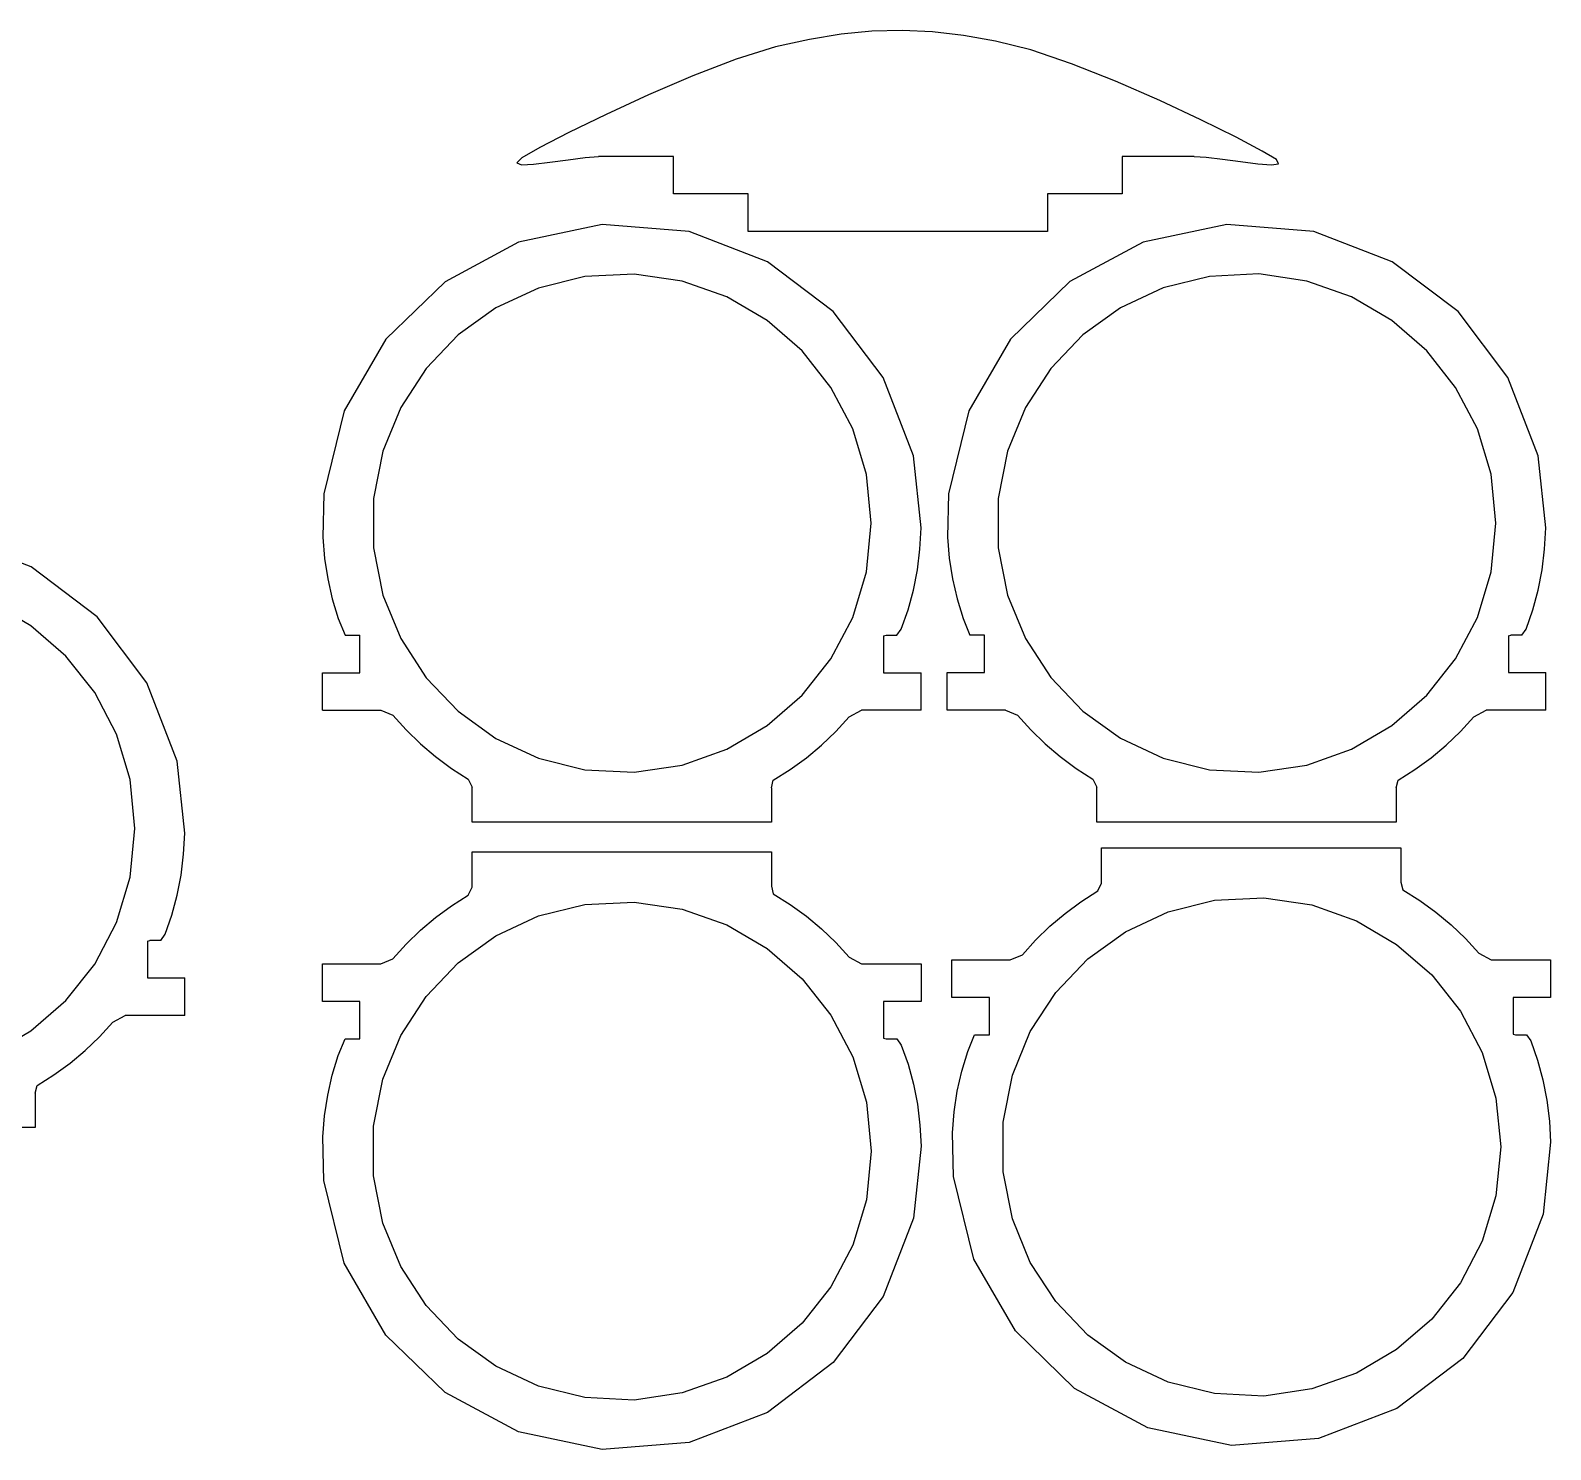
# Model space of a CAD drawing. Extents: x -453 to 453, y -307 to 307.
# Drawn here: x 148.6 to 453.3, y 17.1 to 301.7 of the extents above; entities that cross this region are included whole.
import ezdxf

# ---------------------------------------------------------------- set-up
doc = ezdxf.new("R2010")
doc.units = 0
doc.header["$MEASUREMENT"] = 0
doc.layers.get('0').update_dxf_attribs({"linetype": 'CONTINUOUS'})

msp = doc.modelspace()

# ---------------------------------------------------------------- linework, layer by layer
for p, q in [((304.73, 299.87), (297.94, 298.36)), ((311.11, 300.91), (304.73, 299.87)), ((317.27, 301.51), (311.11, 300.91)), ((323.32, 301.67), (317.27, 301.51)), ((329.39, 301.38), (323.32, 301.67)), ((335.6, 300.66), (329.39, 301.38)), ((342.07, 299.49), (335.6, 300.66)), ((349.1, 297.75), (342.07, 299.49)), ((290.06, 295.87), (281.36, 292.54)), ((297.94, 298.36), (290.06, 295.87)), ((357.28, 294.99), (349.1, 297.75)), ((366.1, 291.48), (357.28, 294.99)), ((281.36, 292.54), (272.45, 288.73)), ((374.96, 287.61), (366.1, 291.48)), ((272.45, 288.73), (263.96, 284.82)), ((383.22, 283.73), (374.96, 287.61)), ((263.96, 284.82), (256.49, 281.17)), ((390.28, 280.23), (383.22, 283.73)), ((256.49, 281.17), (250.67, 278.16)), ((250.67, 278.16), (247.11, 276.14)), ((395.52, 277.46), (390.28, 280.23)), ((398.35, 275.76), (395.52, 277.46)), ((247.11, 276.14), (246.05, 275.09)), ((246.05, 275.09), (247, 274.7)), ((247, 274.7), (249.4, 274.81)), ((249.4, 274.81), (252.7, 275.21)), ((252.7, 275.21), (256.35, 275.72)), ((256.35, 275.72), (259.79, 276.17)), ((259.79, 276.17), (262.46, 276.36)), ((277.46, 276.36), (262.46, 276.36)), ((277.46, 268.86), (277.46, 276.36)), ((367.46, 276.36), (367.46, 268.86)), ((381.86, 276.36), (367.46, 276.36)), ((381.86, 276.36), (384.26, 276.26)), ((384.26, 276.26), (387.53, 275.87)), ((387.53, 275.87), (391.18, 275.35)), ((391.18, 275.35), (394.64, 274.9)), ((394.64, 274.9), (397.35, 274.69)), ((397.35, 274.69), (398.78, 274.92)), ((398.78, 274.92), (398.35, 275.76)), ((292.46, 268.86), (277.46, 268.86)), ((292.46, 261.36), (292.46, 268.86)), ((352.46, 268.86), (352.46, 261.36)), ((367.46, 268.86), (352.46, 268.86)), ((263.18, 262.74), (246.39, 259.19)), ((280.6, 261.35), (263.18, 262.74)), ((388.41, 262.75), (371.62, 259.19)), ((405.84, 261.35), (388.41, 262.75)), ((246.39, 259.19), (231.7, 251.28)), ((296.32, 255.29), (280.6, 261.35)), ((352.46, 261.36), (292.46, 261.36)), ((371.62, 259.19), (356.93, 251.29)), ((421.55, 255.29), (405.84, 261.35)), ((309.53, 245.29), (296.32, 255.29)), ((434.77, 245.29), (421.55, 255.29)), ((231.7, 251.28), (219.82, 239.76)), ((250.43, 250.01), (241.89, 246.04)), ((259.74, 252.33), (250.43, 250.01)), ((269.61, 252.81), (259.74, 252.33)), ((279.24, 251.39), (269.61, 252.81)), ((288.19, 248.22), (279.24, 251.39)), ((356.93, 251.29), (345.05, 239.77)), ((375.66, 250.02), (367.13, 246.05)), ((384.97, 252.33), (375.66, 250.02)), ((394.85, 252.82), (384.97, 252.33)), ((404.48, 251.39), (394.85, 252.82)), ((413.42, 248.23), (404.48, 251.39)), ((296.26, 243.49), (288.19, 248.22)), ((421.49, 243.5), (413.42, 248.23)), ((241.89, 246.04), (234.33, 240.6)), ((319.53, 232.07), (309.53, 245.29)), ((367.13, 246.05), (359.56, 240.6)), ((444.77, 232.07), (434.77, 245.29)), ((303.28, 237.38), (296.26, 243.49)), ((428.51, 237.39), (421.49, 243.5)), ((219.82, 239.76), (211.48, 225.35)), ((234.33, 240.6), (227.9, 233.87)), ((345.05, 239.77), (336.71, 225.36)), ((359.56, 240.6), (353.14, 233.88)), ((309.06, 230.08), (303.28, 237.38)), ((434.29, 230.09), (428.51, 237.39)), ((227.9, 233.87), (222.81, 226.04)), ((325.59, 216.35), (319.53, 232.07)), ((353.14, 233.88), (348.05, 226.05)), ((450.83, 216.36), (444.77, 232.07)), ((313.41, 221.78), (309.06, 230.08)), ((438.65, 221.78), (434.29, 230.09)), ((222.81, 226.04), (219.24, 217.3)), ((348.05, 226.05), (344.47, 217.31)), ((211.48, 225.35), (207.41, 208.76)), ((336.71, 225.36), (332.64, 208.77)), ((316.16, 212.64), (313.41, 221.78)), ((441.4, 212.65), (438.65, 221.78)), ((219.24, 217.3), (217.36, 207.83)), ((344.47, 217.31), (342.6, 207.83)), ((327.11, 201.92), (325.59, 216.35)), ((452.35, 201.92), (450.83, 216.36)), ((317.12, 202.87), (316.16, 212.64)), ((442.35, 202.88), (441.4, 212.65)), ((207.41, 208.76), (207.19, 200.02)), ((217.36, 207.83), (217.36, 197.91)), ((332.64, 208.77), (332.42, 200.03)), ((342.6, 207.83), (342.6, 197.92)), ((316.16, 193.1), (317.12, 202.87)), ((326.89, 197.67), (327.11, 201.92)), ((441.4, 193.1), (442.35, 202.88)), ((452.13, 197.67), (452.35, 201.92)), ((148.71, 194.08), (133, 200.14)), ((207.19, 200.02), (207.53, 195.8)), ((332.42, 200.03), (332.77, 195.81)), ((207.53, 195.8), (208.17, 191.68)), ((217.36, 197.91), (219.24, 188.44)), ((326.38, 193.5), (326.89, 197.67)), ((332.77, 195.81), (333.41, 191.69)), ((342.6, 197.92), (344.47, 188.45)), ((451.62, 193.51), (452.13, 197.67)), ((161.93, 184.08), (148.71, 194.08)), ((313.41, 183.96), (316.16, 193.1)), ((325.59, 189.43), (326.38, 193.5)), ((438.65, 183.97), (441.4, 193.1)), ((450.82, 189.44), (451.62, 193.51)), ((208.17, 191.68), (209.09, 187.66)), ((324.51, 185.47), (325.59, 189.43)), ((333.41, 191.69), (334.33, 187.66)), ((449.75, 185.48), (450.82, 189.44)), ((148.65, 182.28), (140.58, 187.01)), ((209.09, 187.66), (210.29, 183.74)), ((219.24, 188.44), (222.81, 179.7)), ((334.33, 187.66), (335.53, 183.75)), ((344.47, 188.45), (348.05, 179.7)), ((171.93, 170.86), (161.93, 184.08)), ((210.29, 183.74), (211.64, 180.37)), ((309.06, 175.66), (313.41, 183.96)), ((323.16, 181.62), (324.51, 185.47)), ((335.53, 183.75), (336.88, 180.38)), ((434.29, 175.66), (438.65, 183.97)), ((448.4, 181.63), (449.75, 185.48)), ((155.67, 176.18), (148.65, 182.28)), ((211.64, 180.37), (214.62, 180.37)), ((214.62, 172.87), (214.62, 180.37)), ((319.62, 180.24), (320.1, 180.37)), ((319.62, 180.24), (319.62, 172.87)), ((320.1, 180.37), (322.29, 180.37)), ((322.29, 180.37), (323.16, 181.62)), ((339.85, 180.38), (336.88, 180.38)), ((339.85, 172.88), (339.85, 180.38)), ((444.85, 180.25), (445.34, 180.38)), ((444.85, 180.25), (444.85, 172.88)), ((447.53, 180.38), (445.34, 180.38)), ((447.53, 180.38), (448.4, 181.63)), ((222.81, 179.7), (227.9, 171.87)), ((348.05, 179.7), (353.14, 171.88)), ((161.45, 168.88), (155.67, 176.18)), ((303.28, 168.36), (309.06, 175.66)), ((428.51, 168.36), (434.29, 175.66)), ((177.99, 155.15), (171.93, 170.86)), ((207.12, 165.37), (207.12, 172.87)), ((207.12, 172.87), (214.62, 172.87)), ((227.9, 171.87), (234.33, 165.14)), ((319.62, 172.87), (327.12, 172.87)), ((327.12, 165.37), (327.12, 172.87)), ((332.35, 172.88), (339.85, 172.88)), ((332.35, 165.38), (332.35, 172.88)), ((353.14, 171.88), (359.56, 165.15)), ((444.85, 172.88), (452.35, 172.88)), ((452.35, 165.38), (452.35, 172.88)), ((165.81, 160.57), (161.45, 168.88)), ((296.26, 162.25), (303.28, 168.36)), ((421.49, 162.26), (428.51, 168.36)), ((207.12, 165.37), (218.8, 165.37)), ((218.8, 165.37), (221.23, 164.34)), ((234.33, 165.14), (241.89, 159.7)), ((312.72, 164.01), (315.18, 165.37)), ((327.12, 165.37), (315.18, 165.37)), ((344.03, 165.38), (332.35, 165.38)), ((344.03, 165.38), (346.46, 164.35)), ((359.56, 165.15), (367.13, 159.71)), ((437.96, 164.02), (440.41, 165.38)), ((452.35, 165.38), (440.41, 165.38)), ((221.23, 164.34), (223.89, 161.39)), ((288.19, 157.52), (296.26, 162.25)), ((310.04, 161.07), (312.72, 164.01)), ((346.46, 164.35), (349.12, 161.4)), ((413.42, 157.53), (421.49, 162.26)), ((435.28, 161.08), (437.96, 164.02)), ((168.56, 151.44), (165.81, 160.57)), ((223.89, 161.39), (226.74, 158.62)), ((226.74, 158.62), (229.77, 156.05)), ((241.89, 159.7), (250.43, 155.73)), ((307.17, 158.32), (310.04, 161.07)), ((349.12, 161.4), (351.97, 158.63)), ((351.97, 158.63), (355.01, 156.06)), ((367.13, 159.71), (375.66, 155.74)), ((432.4, 158.33), (435.28, 161.08)), ((229.77, 156.05), (232.98, 153.68)), ((250.43, 155.73), (259.74, 153.41)), ((279.24, 154.35), (288.19, 157.52)), ((300.89, 153.43), (304.12, 155.78)), ((304.12, 155.78), (307.17, 158.32)), ((355.01, 156.06), (358.22, 153.69)), ((375.66, 155.74), (384.97, 153.42)), ((404.48, 154.36), (413.42, 157.53)), ((426.12, 153.44), (429.35, 155.78)), ((429.35, 155.78), (432.4, 158.33)), ((179.5, 140.71), (177.99, 155.15)), ((232.98, 153.68), (236.35, 151.54)), ((259.74, 153.41), (269.61, 152.93)), ((269.61, 152.93), (279.24, 154.35)), ((297.5, 151.31), (300.89, 153.43)), ((358.22, 153.69), (361.58, 151.54)), ((384.97, 153.42), (394.85, 152.94)), ((394.85, 152.94), (404.48, 154.36)), ((422.74, 151.32), (426.12, 153.44)), ((169.51, 141.66), (168.56, 151.44)), ((236.35, 151.54), (237.12, 149.94)), ((237.12, 142.87), (237.12, 149.94)), ((297.12, 149.77), (297.5, 151.31)), ((297.12, 149.77), (297.12, 142.87)), ((361.58, 151.54), (362.35, 149.95)), ((362.35, 142.88), (362.35, 149.95)), ((422.35, 149.78), (422.74, 151.32)), ((422.35, 149.78), (422.35, 142.88)), ((168.56, 131.89), (169.51, 141.66)), ((179.29, 136.46), (179.5, 140.71)), ((297.12, 142.87), (237.12, 142.87)), ((422.35, 142.88), (362.35, 142.88)), ((363.32, 137.77), (423.32, 137.77)), ((363.32, 130.7), (363.32, 137.77)), ((423.32, 137.77), (423.32, 130.87)), ((178.78, 132.3), (179.29, 136.46)), ((237.12, 136.96), (297.12, 136.96)), ((237.12, 129.89), (237.12, 136.96)), ((297.12, 136.96), (297.12, 130.05)), ((165.81, 122.76), (168.56, 131.89)), ((177.98, 128.23), (178.78, 132.3)), ((176.91, 124.26), (177.98, 128.23)), ((232.98, 126.14), (236.35, 128.29)), ((236.35, 128.29), (237.12, 129.89)), ((297.12, 130.05), (297.5, 128.52)), ((297.5, 128.52), (300.89, 126.39)), ((359.18, 126.95), (362.55, 129.1)), ((362.55, 129.1), (363.32, 130.7)), ((423.32, 130.87), (423.71, 129.33)), ((423.71, 129.33), (427.09, 127.2)), ((229.77, 123.78), (232.98, 126.14)), ((250.43, 124.1), (259.74, 126.41)), ((259.74, 126.41), (269.61, 126.89)), ((269.61, 126.89), (279.24, 125.47)), ((279.24, 125.47), (288.19, 122.31)), ((300.89, 126.39), (304.12, 124.05)), ((355.98, 124.59), (359.18, 126.95)), ((376.63, 124.91), (385.94, 127.23)), ((385.94, 127.23), (395.82, 127.71)), ((395.82, 127.71), (405.45, 126.29)), ((405.45, 126.29), (414.39, 123.12)), ((427.09, 127.2), (430.32, 124.86)), ((161.45, 114.45), (165.81, 122.76)), ((175.56, 120.42), (176.91, 124.26)), ((226.74, 121.21), (229.77, 123.78)), ((241.89, 120.12), (250.43, 124.1)), ((288.19, 122.31), (296.26, 117.58)), ((304.12, 124.05), (307.17, 121.5)), ((350.09, 119.25), (352.94, 122.02)), ((352.94, 122.02), (355.98, 124.59)), ((368.1, 120.94), (376.63, 124.91)), ((414.39, 123.12), (422.46, 118.39)), ((430.32, 124.86), (433.37, 122.31)), ((433.37, 122.31), (436.25, 119.57)), ((172.01, 119.04), (172.5, 119.16)), ((172.01, 119.04), (172.01, 111.66)), ((174.69, 119.16), (172.5, 119.16)), ((174.69, 119.16), (175.56, 120.42)), ((223.89, 118.44), (226.74, 121.21)), ((234.33, 114.68), (241.89, 120.12)), ((307.17, 121.5), (310.04, 118.75)), ((347.43, 116.29), (350.09, 119.25)), ((360.53, 115.5), (368.1, 120.94)), ((436.25, 119.57), (438.93, 116.63)), ((221.23, 115.48), (223.89, 118.44)), ((296.26, 117.58), (303.28, 111.47)), ((310.04, 118.75), (312.72, 115.82)), ((312.72, 115.82), (315.18, 114.46)), ((345, 115.27), (347.43, 116.29)), ((422.46, 118.39), (429.48, 112.28)), ((438.93, 116.63), (441.38, 115.27)), ((155.67, 107.15), (161.45, 114.45)), ((207.12, 114.46), (218.8, 114.46)), ((207.12, 106.96), (207.12, 114.46)), ((218.8, 114.46), (221.23, 115.48)), ((227.9, 107.96), (234.33, 114.68)), ((315.18, 114.46), (327.12, 114.46)), ((327.12, 114.46), (327.12, 106.96)), ((333.32, 115.27), (345, 115.27)), ((333.32, 107.77), (333.32, 115.27)), ((354.11, 108.77), (360.53, 115.5)), ((441.38, 115.27), (453.32, 115.27)), ((453.32, 115.27), (453.32, 107.77)), ((172.01, 111.66), (179.51, 111.66)), ((179.51, 104.16), (179.51, 111.66)), ((303.28, 111.47), (309.06, 104.17)), ((429.48, 112.28), (435.26, 104.98)), ((148.65, 101.04), (155.67, 107.15)), ((214.62, 106.96), (207.12, 106.96)), ((214.62, 99.46), (214.62, 106.96)), ((222.81, 100.13), (227.9, 107.96)), ((327.12, 106.96), (319.62, 106.96)), ((319.62, 106.96), (319.62, 99.58)), ((340.82, 107.77), (333.32, 107.77)), ((340.82, 100.27), (340.82, 107.77)), ((349.02, 100.94), (354.11, 108.77)), ((453.32, 107.77), (445.82, 107.77)), ((445.82, 107.77), (445.82, 100.4)), ((165.12, 102.8), (167.57, 104.16)), ((179.51, 104.16), (167.57, 104.16)), ((309.06, 104.17), (313.41, 95.86)), ((435.26, 104.98), (439.62, 96.68)), ((140.58, 96.32), (148.65, 101.04)), ((162.44, 99.87), (165.12, 102.8)), ((345.44, 92.2), (349.02, 100.94)), ((159.56, 97.12), (162.44, 99.87)), ((210.29, 96.08), (211.64, 99.46)), ((211.64, 99.46), (214.62, 99.46)), ((219.24, 91.39), (222.81, 100.13)), ((319.62, 99.58), (320.1, 99.46)), ((320.1, 99.46), (322.29, 99.46)), ((322.29, 99.46), (323.16, 98.2)), ((323.16, 98.2), (324.51, 94.36)), ((336.49, 96.89), (337.84, 100.27)), ((337.84, 100.27), (340.82, 100.27)), ((445.82, 100.4), (446.31, 100.27)), ((446.31, 100.27), (448.49, 100.27)), ((448.49, 100.27), (449.37, 99.02)), ((449.37, 99.02), (450.72, 95.17)), ((153.28, 92.23), (156.51, 94.57)), ((156.51, 94.57), (159.56, 97.12)), ((209.09, 92.17), (210.29, 96.08)), ((313.41, 95.86), (316.16, 86.73)), ((335.3, 92.98), (336.49, 96.89)), ((439.62, 96.68), (442.36, 87.54)), ((450.72, 95.17), (451.79, 91.21)), ((149.9, 90.1), (153.28, 92.23)), ((208.17, 88.15), (209.09, 92.17)), ((324.51, 94.36), (325.59, 90.39)), ((334.38, 88.96), (335.3, 92.98)), ((343.57, 82.72), (345.44, 92.2)), ((149.51, 88.57), (149.9, 90.1)), ((149.51, 88.57), (149.51, 81.66)), ((217.36, 81.91), (219.24, 91.39)), ((325.59, 90.39), (326.38, 86.32)), ((333.74, 84.83), (334.38, 88.96)), ((451.79, 91.21), (452.59, 87.14)), ((207.53, 84.02), (208.17, 88.15)), ((316.16, 86.73), (317.12, 76.96)), ((326.38, 86.32), (326.89, 82.16)), ((442.36, 87.54), (443.32, 77.77)), ((452.59, 87.14), (453.1, 82.97)), ((207.19, 79.81), (207.53, 84.02)), ((333.39, 80.62), (333.74, 84.83)), ((343.57, 72.81), (343.57, 82.72)), ((453.1, 82.97), (453.31, 78.72)), ((149.51, 81.66), (89.51, 81.66)), ((207.41, 71.07), (207.19, 79.81)), ((217.36, 72), (217.36, 81.91)), ((326.89, 82.16), (327.11, 77.91)), ((333.61, 71.88), (333.39, 80.62)), ((317.12, 76.96), (316.16, 67.18)), ((327.11, 77.91), (325.59, 63.47)), ((443.32, 77.77), (442.36, 68)), ((453.31, 78.72), (451.8, 64.29)), ((211.48, 54.48), (207.41, 71.07)), ((219.24, 62.52), (217.36, 72)), ((337.68, 55.29), (333.61, 71.88)), ((345.44, 63.34), (343.57, 72.81)), ((316.16, 67.18), (313.41, 58.05)), ((442.36, 68), (439.62, 58.86)), ((451.8, 64.29), (445.74, 48.57)), ((222.81, 53.78), (219.24, 62.52)), ((325.59, 63.47), (319.53, 47.76)), ((349.02, 54.59), (345.44, 63.34)), ((313.41, 58.05), (309.06, 49.74)), ((439.62, 58.86), (435.26, 50.55)), ((346.02, 40.87), (337.68, 55.29)), ((219.82, 40.06), (211.48, 54.48)), ((227.9, 45.95), (222.81, 53.78)), ((354.11, 46.77), (349.02, 54.59)), ((309.06, 49.74), (303.28, 42.44)), ((435.26, 50.55), (429.48, 43.26)), ((234.33, 39.23), (227.9, 45.95)), ((319.53, 47.76), (309.53, 34.54)), ((360.53, 40.04), (354.11, 46.77)), ((445.74, 48.57), (435.74, 35.35)), ((429.48, 43.26), (422.46, 37.15)), ((231.7, 28.54), (219.82, 40.06)), ((303.28, 42.44), (296.26, 36.34)), ((357.9, 29.35), (346.02, 40.87)), ((368.1, 34.6), (360.53, 40.04)), ((241.89, 33.79), (234.33, 39.23)), ((422.46, 37.15), (414.39, 32.42)), ((250.43, 29.82), (241.89, 33.79)), ((296.26, 36.34), (288.19, 31.61)), ((309.53, 34.54), (296.32, 24.54)), ((376.63, 30.63), (368.1, 34.6)), ((435.74, 35.35), (422.52, 25.35)), ((288.19, 31.61), (279.24, 28.44)), ((385.94, 28.31), (376.63, 30.63)), ((414.39, 32.42), (405.45, 29.25)), ((246.39, 20.64), (231.7, 28.54)), ((259.74, 27.5), (250.43, 29.82)), ((269.61, 27.02), (259.74, 27.5)), ((279.24, 28.44), (269.61, 27.02)), ((372.59, 21.45), (357.9, 29.35)), ((395.82, 27.83), (385.94, 28.31)), ((405.45, 29.25), (395.82, 27.83)), ((296.32, 24.54), (280.6, 18.48)), ((422.52, 25.35), (406.8, 19.29)), ((389.38, 17.9), (372.59, 21.45)), ((263.18, 17.08), (246.39, 20.64)), ((280.6, 18.48), (263.18, 17.08)), ((406.8, 19.29), (389.38, 17.9))]:
    msp.add_line(p, q)

doc.saveas('drawing.dxf')
